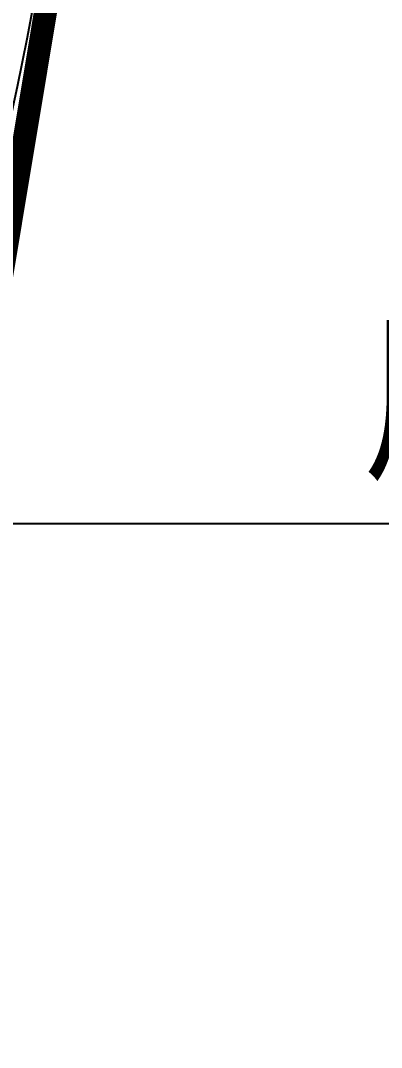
# Model space of a CAD drawing. Extents: x 302512 to 1034855, y -184136 to 410364.
# Drawn here: x 587447 to 595274, y 48711 to 70985 of the extents above; entities that cross this region are included whole.
import ezdxf
from ezdxf.enums import TextEntityAlignment as Align

# ---------------------------------------------------------------- set-up
doc = ezdxf.new("R2010")
doc.units = 0
doc.header["$MEASUREMENT"] = 0
doc.linetypes.add('ACAD_ISO04W100', pattern=[30.5, 24, -3, 0.5, -3])
doc.linetypes.add('DASHED2', pattern=[0.375, 0.25, -0.125])
for name, color, linetype in [('F', 5, 'Continuous'), ('PUB_TEXT', 7, 'Continuous'), ('WZ', 2, 'Continuous'), ('红线', 20, 'Continuous')]:
    doc.layers.add(name, color=color, linetype=linetype)
doc.styles.add('-黑体', font='', dxfattribs={"width": 0.8})
doc.styles.get('-黑体').set_extended_font_data('黑体')

msp = doc.modelspace()

# ---------------------------------------------------------------- linework, layer by layer
msp.add_line((608786.2770602144, 60069.49401060259), (586142.2435629454, 60069.49401060259))
at = {"layer": 'F'}
msp.add_lwpolyline([(588457.6288568508, 85394.65879211773, -0.1566389047325056), (580290.5264761904, 51777.26944951434, -0.1566389047325056)], format="xyb", dxfattribs=at)
at = {"layer": 'PUB_TEXT', "linetype": 'DASHED2', "ltscale": 11501}
msp.add_lwpolyline([(604461.5760029207, 30528.51832445664, 500, 500, 0), (605476.7835329424, 35172.5527705173, 500, 500, 0), (597776.7835329424, 37952.5527705173, 500, 500, 0), (583760.3068607699, 45744.21149643464, 500, 500, 0), (588676.7835329424, 75312.5527705173, 500, 500, 0), (624086.7835329424, 81442.5527705173, 500, 500, 0), (623206.7835329424, 89712.5527705173, 500, 500, 0), (621576.7835329424, 90242.5527705173, 500, 500, 0), (632196.7835329424, 129822.5527705173, 500, 500, 0), (637236.7835329424, 134102.5527705173, 500, 500, 0), (638996.7835329424, 147562.5527705173, 500, 500, 0), (679156.7835329424, 151272.5527705173, 500, 500, 0)], format="xyseb", dxfattribs=at)
at = {"layer": '红线', "linetype": 'ACAD_ISO04W100', "ltscale": 100}
msp.add_lwpolyline([(587856.1057626647, 85393.69009103242, -0.1540851000508955), (580089.539783763, 52604.59462073073, -0.1540851000508955)], format="xyb", dxfattribs=at)

# ---------------------------------------------------------------- texts
at = {"layer": 'WZ', "style": '-黑体', "width": 0.8}
msp.add_text('用地红线', height=3000, dxfattribs=at).set_placement((601436.7407918822, 62891.24442218198), align=Align.MIDDLE)

doc.saveas('drawing.dxf')
